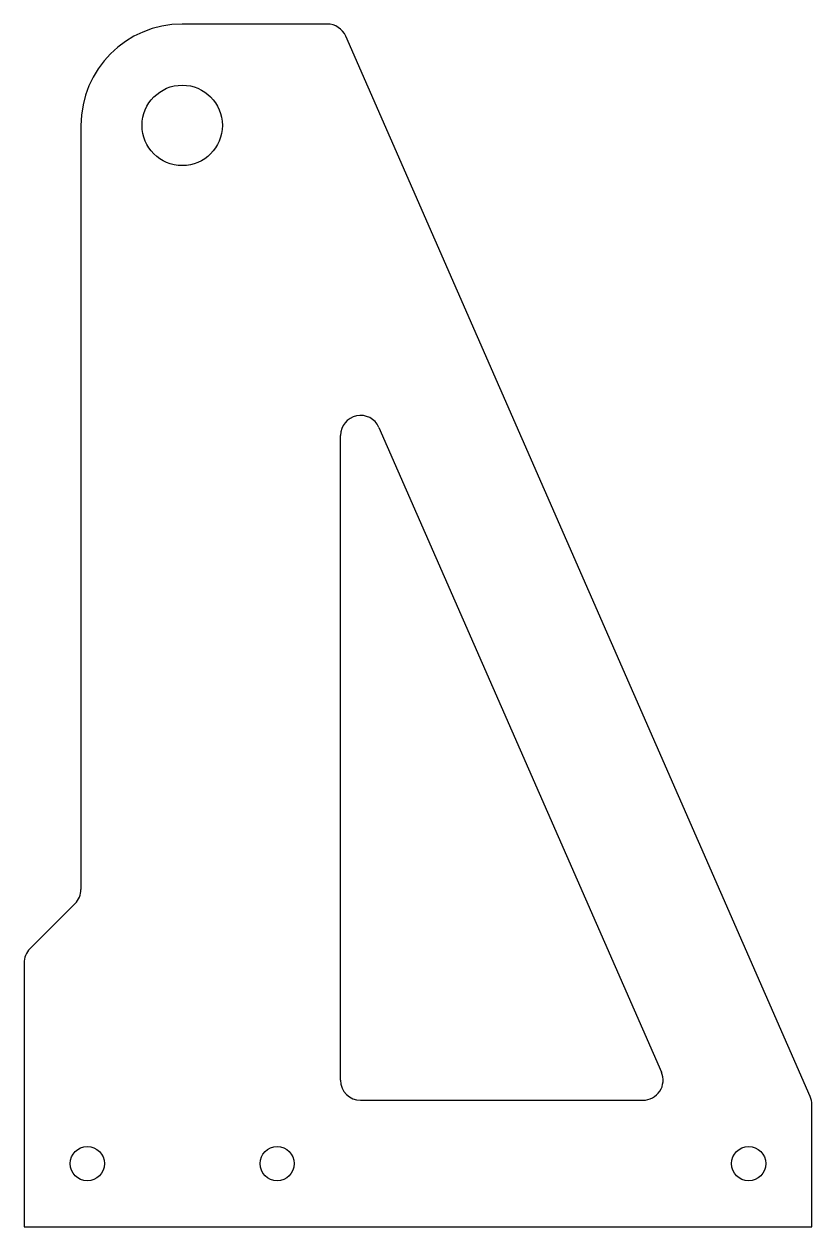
# Model space of a CAD drawing. Header units: millimetres. Extents: x -49 to 76, y -81 to 109.
import ezdxf

# ---------------------------------------------------------------- set-up
doc = ezdxf.new("R2010")
doc.units = ezdxf.units.MM

msp = doc.modelspace()

# ---------------------------------------------------------------- linework, layer by layer
for p, q in [((-0.76, 108.51), (-23.69, 108.51)), ((75.55, -60.88), (2.15, 106.61)), ((-39.69, 92.51), (-39.69, -28.17)), ((7.4, 44.8), (52.03, -57.04)), ((1.31, -58.31), (1.31, 43.53)), ((-40.62, -30.42), (-47.76, -37.56)), ((-48.69, -39.8), (-48.69, -81.49)), ((49.12, -61.49), (4.49, -61.49)), ((75.81, -81.49), (75.81, -62.15)), ((-48.69, -81.49), (75.81, -81.49))]:
    msp.add_line(p, q)
for centre, radius in [((-23.69, 92.51), 6.35), ((-38.69, -71.49), 2.7), ((-8.69, -71.49), 2.7), ((65.81, -71.49), 2.7)]:
    msp.add_circle(centre, radius)
for centre, radius, start, end in [((-23.69, 92.51), 16, 90, 180), ((-0.76, 105.34), 3.17, -336.3353, -270), ((4.49, 43.53), 3.17, 383.6647, 540), ((-42.86, -28.17), 3.17, 315, 360), ((-45.51, -39.8), 3.17, -225, -180), ((4.49, -58.31), 3.17, 180, 270), ((49.12, -58.31), 3.17, 270, 383.6647), ((72.64, -62.15), 3.17, -360, -336.3353)]:
    msp.add_arc(centre, radius, start, end)

doc.saveas('drawing.dxf')
